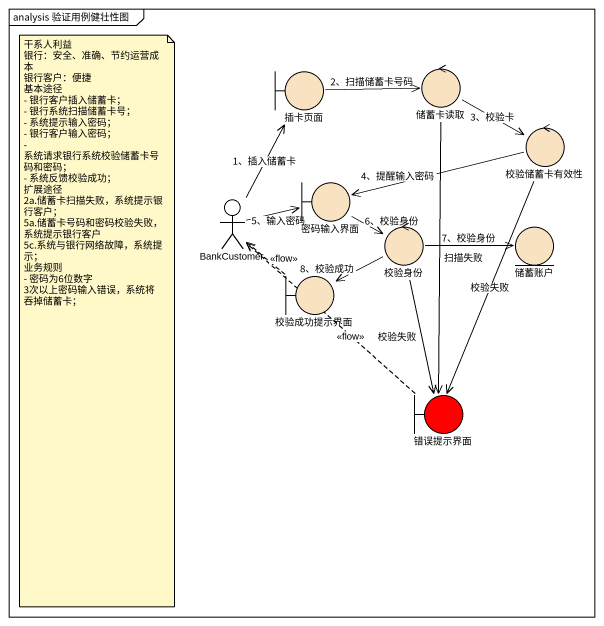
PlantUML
@startuml
mainframe analysis 验证用例健壮性图
boundary 插卡页面 #F8E2C1
control 储蓄卡读取 #F8E2C1
control 校验储蓄卡有效性 #F8E2C1
actor BankCustomer
boundary 密码输入界面 #F8E2C1
control 校验身份 #F8E2C1
entity 储蓄账户 #F8E2C1
boundary 校验成功提示界面 #F8E2C1
boundary 错误提示界面 #FF0000
插卡页面 -right-> 储蓄卡读取 : 2、扫描储蓄卡号码
储蓄卡读取 -right-> 校验储蓄卡有效性 : 3、校验卡
储蓄卡读取 --> 错误提示界面 : 扫描失败
校验储蓄卡有效性 -left-> 密码输入界面 : 4、提醒输入密码
校验储蓄卡有效性 --> 错误提示界面 : 校验失败
BankCustomer -up-> 插卡页面 : 1、插入储蓄卡
BankCustomer -right-> 密码输入界面 : 5、输入密码
密码输入界面 --> 校验身份 : 6、校验身份
校验身份 -right-> 储蓄账户 : 7、校验身份
校验身份 -left-> 校验成功提示界面 : 8、校验成功
校验身份 --> 错误提示界面 : 校验失败
校验成功提示界面 .up.> BankCustomer : <<flow>>
错误提示界面 .up.> BankCustomer : <<flow>>
note as N1
  干系人利益
  银行：安全、准确、节约运营成本
  银行客户：便捷
  基本途径
  - 银行客户插入储蓄卡；
  - 银行系统扫描储蓄卡号；
  - 系统提示输入密码；
  - 银行客户输入密码；
  - 系统请求银行系统校验储蓄卡号码和密码；
  - 系统反馈校验成功；
  扩展途径
  2a.储蓄卡扫描失败，系统提示银行客户；
  5a.储蓄卡号码和密码校验失败，系统提示银行客户
  5c.系统与银行网络故障，系统提示；
  业务规则
  - 密码为6位数字
  3次以上密码输入错误，系统将吞掉储蓄卡；
end note
@enduml
